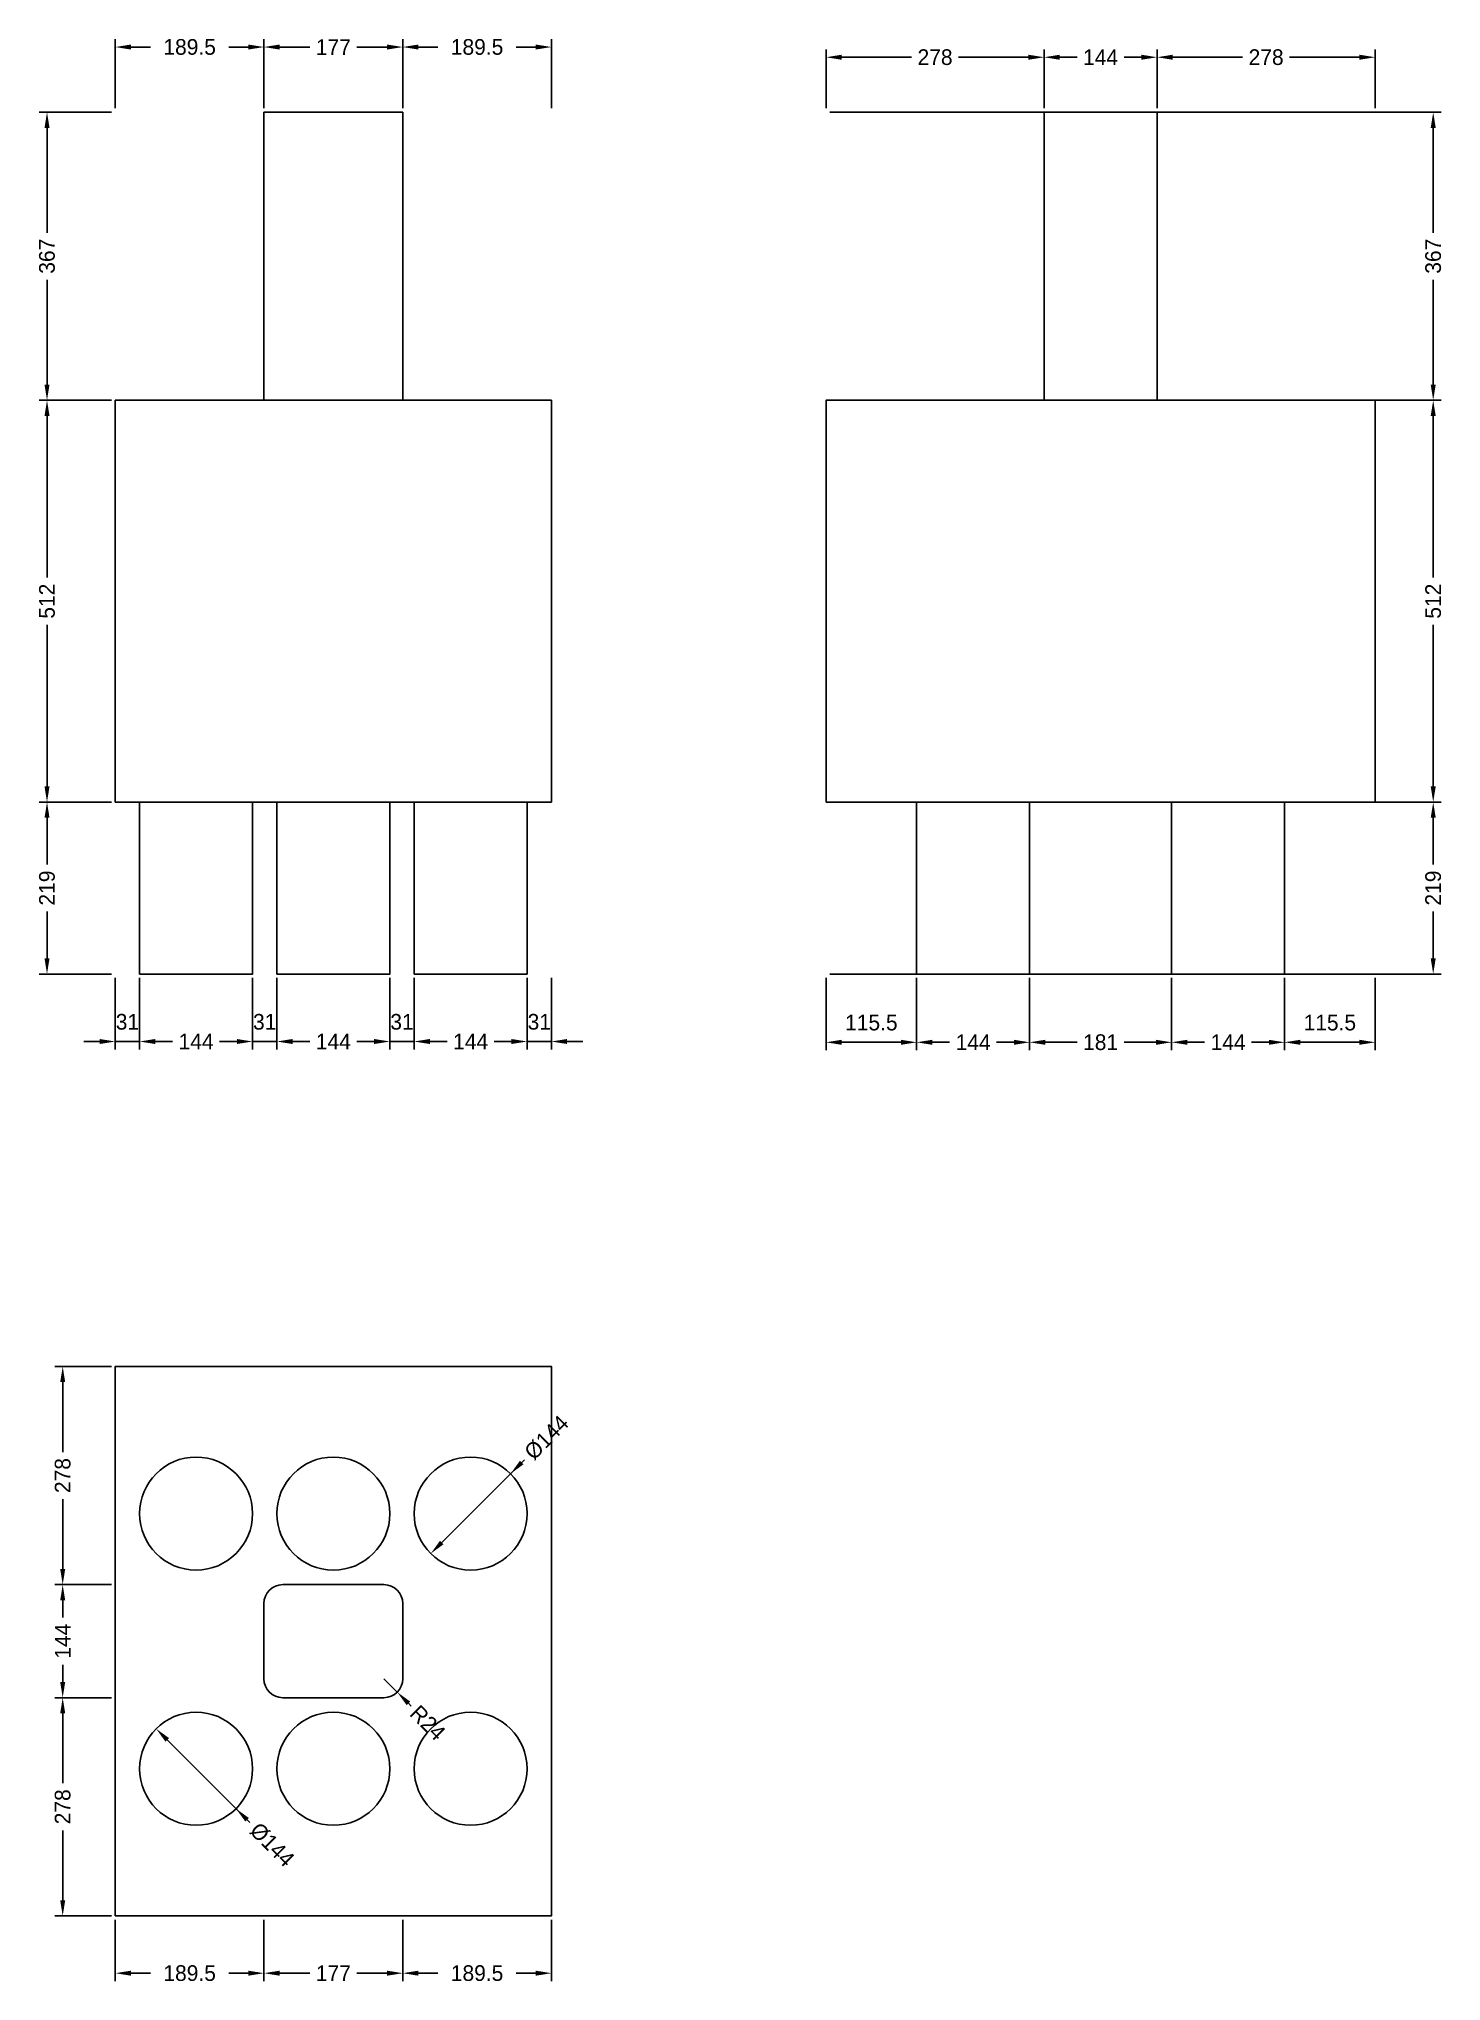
# Model space of a CAD drawing. Header units: metres. Extents: x -97 to 1690, y -83 to 2391.
import ezdxf

# ---------------------------------------------------------------- set-up
doc = ezdxf.new("R2010")
doc.units = ezdxf.units.M
for name, color, linetype in [('chengtai', 7, 'Continuous'), ('dunzhu', 7, 'Continuous'), ('zhuangji', 7, 'Continuous')]:
    doc.layers.add(name, color=color, linetype=linetype)

# ---------------------------------------------------------------- blocks, each defined once
blk = doc.blocks.new('_CLOSEDFILLED')
at = {"color": 0, "linetype": 'BYBLOCK'}
blk.add_solid([(-1, 0.16), (0, 0), (-1, -0.16)], dxfattribs=at)

msp = doc.modelspace()

# ---------------------------------------------------------------- linework, layer by layer
at = {"color": 7}
for p, q in [((0, 2303), (0, 2391)), ((20, 2381), (44.8, 2381)), ((144.8, 2381), (169.5, 2381)), ((189.5, 2303), (189.5, 2391)), ((189.5, 2303), (189.5, 2391)), ((209.5, 2381), (248, 2381)), ((308, 2381), (346.5, 2381)), ((366.5, 2303), (366.5, 2391)), ((366.5, 2303), (366.5, 2391)), ((386.5, 2381), (411.2, 2381)), ((511.2, 2381), (536, 2381)), ((556, 2303), (556, 2391)), ((906, 2303), (906, 2378)), ((1184, 2303), (1184, 2378)), ((1184, 2303), (1184, 2378)), ((1328, 2303), (1328, 2378)), ((1328, 2303), (1328, 2378)), ((1606, 2303), (1606, 2378)), ((926, 2368), (1015, 2368)), ((1075, 2368), (1164, 2368)), ((1204, 2368), (1226, 2368)), ((1286, 2368), (1308, 2368)), ((1348, 2368), (1437, 2368)), ((1497, 2368), (1586, 2368)), ((-5, 2298), (-97, 2298)), ((-87, 2144.5), (-87, 2278)), ((911, 2298), (1690, 2298)), ((1680, 2144.5), (1680, 2278)), ((-87, 1951), (-87, 2084.5)), ((1680, 1951), (1680, 2084.5)), ((-5, 1931), (-97, 1931)), ((-5, 1931), (-97, 1931)), ((911, 1931), (1690, 1931)), ((911, 1931), (1690, 1931)), ((-87, 1705), (-87, 1911)), ((1680, 1705), (1680, 1911)), ((-87, 1439), (-87, 1645)), ((1680, 1439), (1680, 1645)), ((-5, 1419), (-97, 1419)), ((-5, 1419), (-97, 1419)), ((911, 1419), (1690, 1419)), ((911, 1419), (1690, 1419)), ((-87, 1339.5), (-87, 1399)), ((1680, 1339.5), (1680, 1399)), ((-87, 1220), (-87, 1279.5)), ((1680, 1220), (1680, 1279.5)), ((-5, 1200), (-97, 1200)), ((0, 1195), (0, 1104)), ((31, 1195), (31, 1104)), ((31, 1195), (31, 1104)), ((175, 1195), (175, 1104)), ((175, 1195), (175, 1104)), ((206, 1195), (206, 1104)), ((206, 1195), (206, 1104)), ((350, 1195), (350, 1104)), ((350, 1195), (350, 1104)), ((381, 1195), (381, 1104)), ((381, 1195), (381, 1104)), ((525, 1195), (525, 1104)), ((525, 1195), (525, 1104)), ((556, 1195), (556, 1104)), ((906, 1195), (906, 1103)), ((911, 1200), (1690, 1200)), ((1021.5, 1195), (1021.5, 1103)), ((1021.5, 1195), (1021.5, 1103)), ((1165.5, 1195), (1165.5, 1103)), ((1165.5, 1195), (1165.5, 1103)), ((1346.5, 1195), (1346.5, 1103)), ((1346.5, 1195), (1346.5, 1103)), ((1490.5, 1195), (1490.5, 1103)), ((1490.5, 1195), (1490.5, 1103)), ((1606, 1195), (1606, 1103)), ((-20, 1114), (-40, 1114)), ((0, 1114), (31, 1114)), ((51, 1114), (71, 1114)), ((51, 1114), (73, 1114)), ((133, 1114), (155, 1114)), ((155, 1114), (135, 1114)), ((175, 1114), (206, 1114)), ((226, 1114), (246, 1114)), ((226, 1114), (248, 1114)), ((308, 1114), (330, 1114)), ((330, 1114), (310, 1114)), ((350, 1114), (381, 1114)), ((401, 1114), (421, 1114)), ((401, 1114), (423, 1114)), ((483, 1114), (505, 1114)), ((505, 1114), (485, 1114)), ((525, 1114), (556, 1114)), ((576, 1114), (596, 1114)), ((926, 1113), (1001.5, 1113)), ((1041.5, 1113), (1063.5, 1113)), ((1123.5, 1113), (1145.5, 1113)), ((1185.5, 1113), (1226, 1113)), ((1286, 1113), (1326.5, 1113)), ((1366.5, 1113), (1388.5, 1113)), ((1448.5, 1113), (1470.5, 1113)), ((1510.5, 1113), (1586, 1113)), ((-5, 700), (-77, 700)), ((-67, 591), (-67, 680)), ((518.1, 577.6), (416.2, 475.7)), ((521.6, 581.1), (518.1, 577.6)), ((-67, 442), (-67, 531)), ((-5, 422), (-77, 422)), ((-5, 422), (-77, 422)), ((-67, 380), (-67, 402)), ((-67, 298), (-67, 320)), ((342.5, 302), (359.5, 285)), ((-5, 278), (-77, 278)), ((-5, 278), (-77, 278)), ((-67, 169), (-67, 258)), ((377.1, 267.4), (373.6, 270.9)), ((168.1, 122.4), (66.2, 224.3)), ((-67, 20), (-67, 109)), ((171.6, 118.9), (168.1, 122.4)), ((-5, 0), (-77, 0)), ((0, -5), (0, -83)), ((189.5, -5), (189.5, -83)), ((189.5, -5), (189.5, -83)), ((366.5, -5), (366.5, -83)), ((366.5, -5), (366.5, -83)), ((556, -5), (556, -83)), ((20, -73), (44.8, -73)), ((144.8, -73), (169.5, -73)), ((209.5, -73), (248, -73)), ((308, -73), (346.5, -73)), ((386.5, -73), (411.2, -73)), ((511.2, -73), (536, -73))]:
    msp.add_line(p, q, dxfattribs=at)
at = {"layer": 'chengtai'}
for points in [[(0, 1419), (556, 1419), (556, 1931), (0, 1931), (0, 1419)], [(906, 1419), (1606, 1419), (1606, 1931), (906, 1931), (906, 1419)], [(0, 0), (556, 0), (556, 700), (0, 700), (0, 0)]]:
    msp.add_lwpolyline(points, dxfattribs=at)
at = {"layer": 'Defpoints', "color": 7}
for p in [(0, 2381), (189.5, 2381), (366.5, 2381), (906, 2368), (1184, 2368), (1328, 2368), (0, 2298), (0, 2298), (189.5, 2298), (189.5, 2298), (366.5, 2298), (366.5, 2298), (556, 2298), (906, 2298), (906, 2298), (1184, 2298), (1184, 2298), (1328, 2298), (1328, 2298), (1606, 2298), (-87, 1931), (0, 1931), (0, 1931), (906, 1931), (906, 1931), (1680, 1931), (-87, 1419), (0, 1419), (0, 1419), (906, 1419), (906, 1419), (1680, 1419), (-87, 1200), (0, 1200), (0, 1200), (31, 1200), (31, 1200), (175, 1200), (175, 1200), (206, 1200), (206, 1200), (350, 1200), (350, 1200), (381, 1200), (381, 1200), (525, 1200), (525, 1200), (556, 1200), (906, 1200), (906, 1200), (1021.5, 1200), (1021.5, 1200), (1165.5, 1200), (1165.5, 1200), (1346.5, 1200), (1346.5, 1200), (1490.5, 1200), (1490.5, 1200), (1606, 1200), (1680, 1200), (0, 1114), (31, 1114), (175, 1114), (206, 1114), (350, 1114), (381, 1114), (525, 1114), (906, 1113), (1021.5, 1113), (1165.5, 1113), (1346.5, 1113), (1490.5, 1113), (0, 700), (503.9, 563.4), (453, 512.5), (-67, 422), (0, 422), (0, 422), (342.5, 302), (-67, 278), (0, 278), (0, 278), (359.5, 285), (103, 187.5), (153.9, 136.6), (-67, 0), (0, 0), (0, 0), (189.5, 0), (189.5, 0), (366.5, 0), (366.5, 0), (556, 0), (0, -73), (189.5, -73), (366.5, -73)]:
    msp.add_point(p, dxfattribs=at)
at = {"layer": 'dunzhu'}
for p, q in [((342.5, 422), (213.5, 422)), ((189.5, 398), (189.5, 302)), ((366.5, 302), (366.5, 398)), ((213.5, 278), (342.5, 278))]:
    msp.add_line(p, q, dxfattribs=at)
for points in [[(189.5, 1931), (366.5, 1931), (366.5, 2298), (189.5, 2298), (189.5, 1931)], [(1184, 1931), (1328, 1931), (1328, 2298), (1184, 2298), (1184, 1931)]]:
    msp.add_lwpolyline(points, dxfattribs=at)
for centre, start, end in [((213.5, 398), 90, 180), ((342.5, 398), 0, 90), ((213.5, 302), 180, 270), ((342.5, 302), 270, 360)]:
    msp.add_arc(centre, 24, start, end, dxfattribs=at)
at = {"layer": 'zhuangji'}
for points in [[(31, 1200), (175, 1200), (175, 1419), (31, 1419), (31, 1200)], [(206, 1200), (350, 1200), (350, 1419), (206, 1419), (206, 1200)], [(381, 1200), (525, 1200), (525, 1419), (381, 1419), (381, 1200)], [(1021.5, 1200), (1165.5, 1200), (1165.5, 1419), (1021.5, 1419), (1021.5, 1200)], [(1346.5, 1200), (1490.5, 1200), (1490.5, 1419), (1346.5, 1419), (1346.5, 1200)]]:
    msp.add_lwpolyline(points, dxfattribs=at)
for centre in [(103, 512.5), (103, 512.5), (278, 512.5), (278, 512.5), (453, 512.5), (453, 512.5), (103, 187.5), (103, 187.5), (278, 187.5), (278, 187.5), (453, 187.5), (453, 187.5)]:
    msp.add_circle(centre, 72, dxfattribs=at)

# ---------------------------------------------------------------- block references
at = {"color": 7, "xscale": 20, "yscale": 20}
for p, rotation in [((0, 2381), 180), ((189.5, 2381), 180), ((366.5, 2381), 180), ((906, 2368), 180), ((1184, 2368), 180), ((1328, 2368), 180), ((-87, 2298), 90), ((1680, 2298), 90), ((-87, 1931), 270), ((-87, 1931), 90), ((1680, 1931), 270), ((1680, 1931), 90), ((-87, 1419), 270), ((1680, 1419), 270), ((-87, 1419), 90), ((1680, 1419), 90), ((-87, 1200), 270), ((1680, 1200), 270), ((31, 1114), 180), ((31, 1114), 180), ((206, 1114), 180), ((206, 1114), 180), ((381, 1114), 180), ((381, 1114), 180), ((556, 1114), 180), ((906, 1113), 180), ((1021.5, 1113), 180), ((1165.5, 1113), 180), ((1346.5, 1113), 180), ((1490.5, 1113), 180), ((-67, 700), 90), ((503.9, 563.4), 224.99999999999997), ((402.1, 461.6), 224.99999999999997), ((-67, 422), 270), ((-67, 422), 90), ((-67, 278), 270), ((-67, 278), 90), ((359.5, 285), 135), ((52.1, 238.4), 135), ((153.9, 136.6), 135), ((-67, 0), 270), ((0, -73), 180), ((189.5, -73), 180), ((366.5, -73), 180)]:
    msp.add_blockref('_CLOSEDFILLED', p, dxfattribs=dict(at, rotation=rotation))
for p in [(189.5, 2381), (366.5, 2381), (556, 2381), (1184, 2368), (1328, 2368), (1606, 2368), (0, 1114), (175, 1114), (175, 1114), (350, 1114), (350, 1114), (525, 1114), (525, 1114), (1021.5, 1113), (1165.5, 1113), (1346.5, 1113), (1490.5, 1113), (1606, 1113), (189.5, -73), (366.5, -73), (556, -73)]:
    msp.add_blockref('_CLOSEDFILLED', p, dxfattribs=at)

# ---------------------------------------------------------------- texts
at = {"color": 7, "char_height": 20, "attachment_point": 5}
for s, insert in [('189.5', (94.8, 2381)), ('177', (278, 2381)), ('189.5', (461.2, 2381)), ('278', (1045, 2368)), ('144', (1256, 2368)), ('278', (1467, 2368)), ('31', (15.5, 1139)), ('31', (190.5, 1139)), ('31', (365.5, 1139)), ('31', (540.5, 1139)), ('115.5', (963.8, 1138)), ('115.5', (1548.2, 1138)), ('144', (103, 1114)), ('144', (278, 1114)), ('144', (453, 1114)), ('144', (1093.5, 1113)), ('181', (1256, 1113)), ('144', (1418.5, 1113)), ('189.5', (94.8, -73)), ('177', (278, -73)), ('189.5', (461.2, -73))]:
    msp.add_mtext(s, dxfattribs=dict(at, insert=insert))
for s, insert, rotation in [('367', (-87, 2114.5), 90), ('367', (1680, 2114.5), 90), ('512', (-87, 1675), 90), ('512', (1680, 1675), 90), ('219', (-87, 1309.5), 90), ('219', (1680, 1309.5), 90), ('%%c144', (549.9, 609.4), 45), ('278', (-67, 561), 90), ('144', (-67, 350), 90), ('R24', (398.4, 246.1), 315), ('278', (-67, 139), 90), ('%%c144', (199.9, 90.6), 315)]:
    msp.add_mtext(s, dxfattribs=dict(at, insert=insert, rotation=rotation))

doc.saveas('drawing.dxf')
